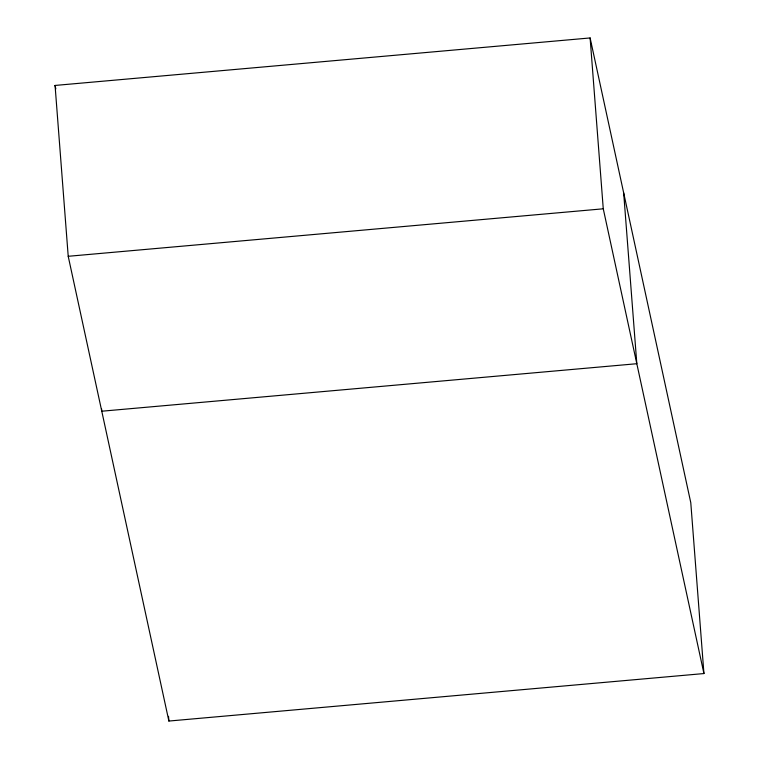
<?xml version="1.0" encoding="UTF-8"?>
<svg xmlns="http://www.w3.org/2000/svg" width="759" height="759" viewBox="0 0 759 759"><rect width="100%" height="100%" fill="white"/><g stroke="black" fill="none" stroke-linecap="round" stroke-linejoin="round"><path stroke-width="1.14" d="M55.065 85.444L590.113 37.95L690.785 502.705L703.935 673.556L168.887 721.05L68.215 256.295L55.065 85.444L55.824 88.917M68.215 256.295L603.263 208.801L703.935 673.556M623.67 192.871L636.82 363.713L101.772 411.217L101.592 408.854M590.113 37.95L603.263 208.801M168.526 716.335L168.887 721.05"/></g></svg>
